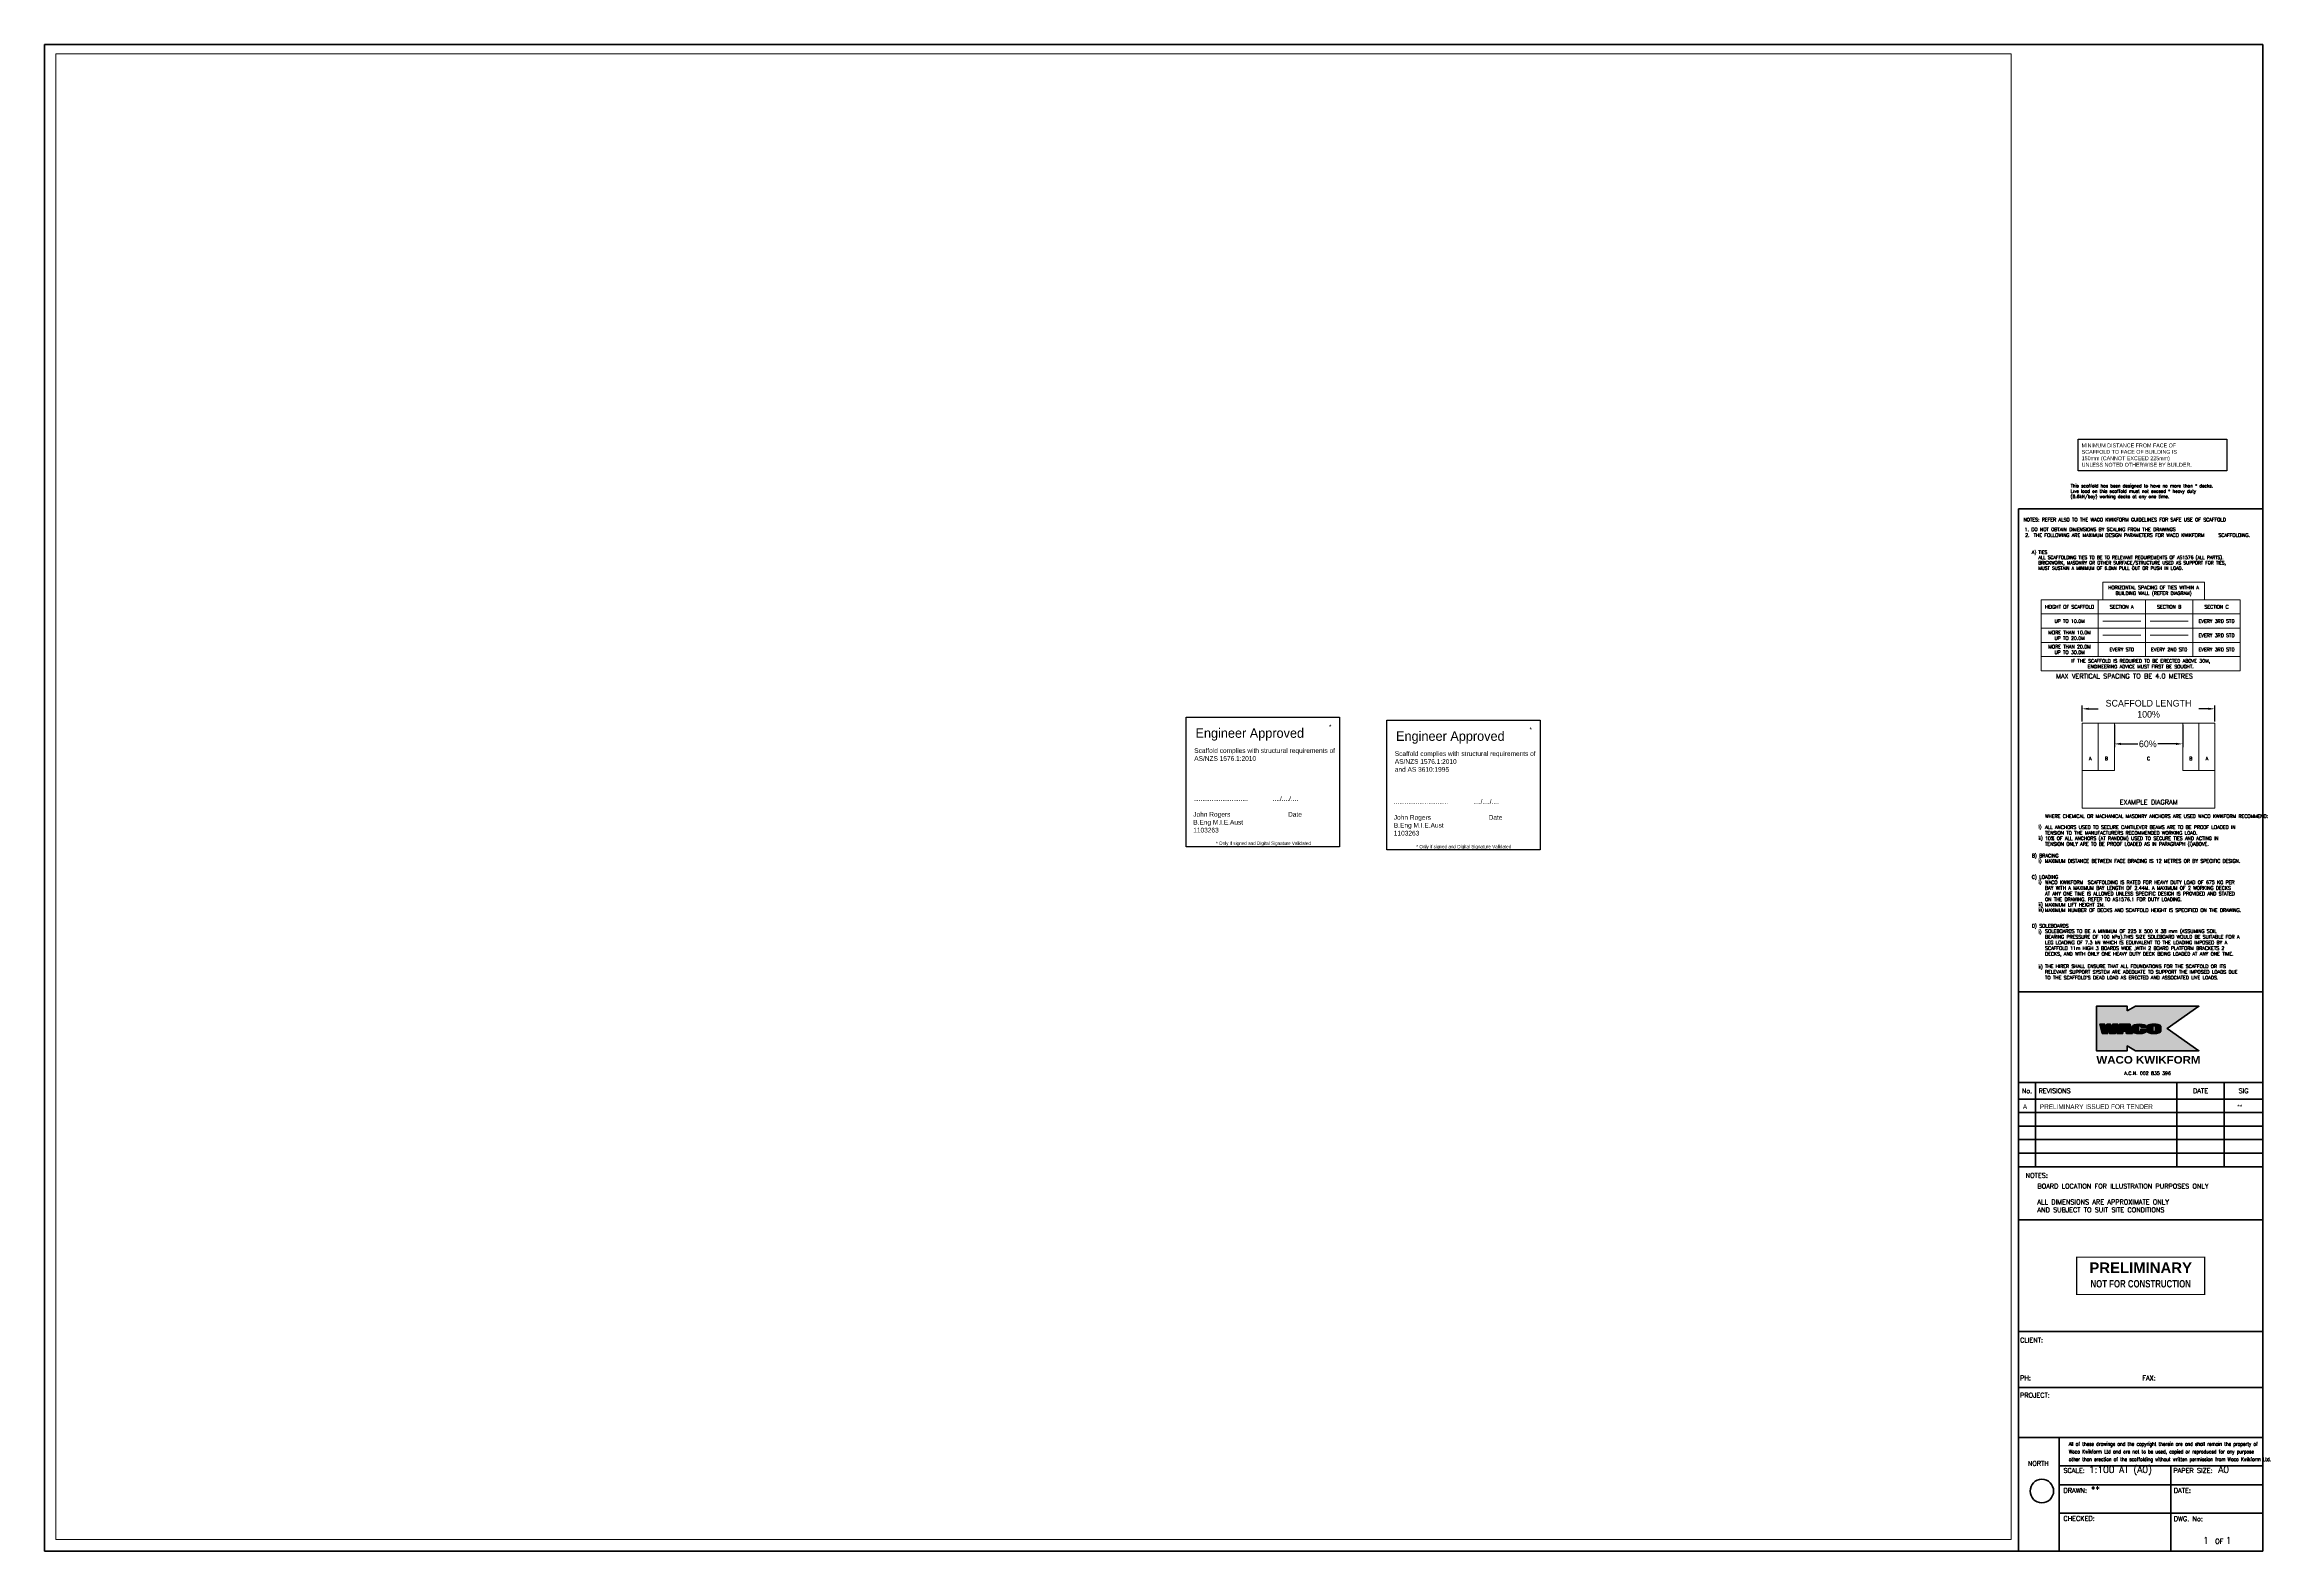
# Paper-space layout 'WACO Kwikform A0 Drawing Sheet' of a CAD drawing. Header units: millimetres. Extents: x 0 to 1172, y 0 to 795.
# The model-space entities are those that its viewports show. They can reach past a viewport. Long polylines and large blocks are cut down to what shows.
import ezdxf
from ezdxf.enums import TextEntityAlignment as Align

# ---------------------------------------------------------------- set-up
doc = ezdxf.new("R2010")
doc.units = ezdxf.units.MM
doc.header["$PDMODE"] = 34
doc.header["$PDSIZE"] = -10
doc.layers.get('0').update_dxf_attribs({"linetype": 'CONTINUOUS'})
doc.layers.get('Defpoints').update_dxf_attribs({"linetype": 'CONTINUOUS'})
for name, color, linetype in [('Notes', 3, 'CONTINUOUS'), ('PRELIMINARY', 7, 'CONTINUOUS'), ('RED', 8, 'CONTINUOUS')]:
    doc.layers.add(name, color=color, linetype=linetype)
for name, color, linetype, lineweight in [('Sheet 025', 7, 'CONTINUOUS', 25), ('Sheet 035', 5, 'CONTINUOUS', 35), ('Sheet_Layout', 180, 'CONTINUOUS', 70)]:
    doc.layers.add(name, color=color, linetype=linetype, lineweight=lineweight)
doc.layers.add('Viewport', color=7, linetype='CONTINUOUS', plot=False)
doc.styles.add('ARCH', font='archd.shx', dxfattribs={"height": 250})
doc.styles.add('ROMANS', font='romans')
doc.styles.add('STAMP', font='ARIALBD.TTF')
doc.styles.add('WACO', font='')
doc.styles.get('WACO').set_extended_font_data('Arial Black')
doc.dimstyles.new('ISO-35', dxfattribs={"dimscale": 0, "dimtxt": 3.5, "dimasz": 3.5, "dimexe": 1.75, "dimexo": 0.875, "dimgap": 0.875, "dimtad": 1, "dimdsep": 46, "dimtxsty": 'Standard', "dimcen": 3.5, "dimadec": 0, "dimazin": 0, "dimtfac": 1, "dimtmove": 2, "dimatfit": 3, "dimfxl": 1, "dimtolj": 1, "dimtzin": 0, "dimarcsym": 0})
pattern_1 = [(0, (0, 0), (0, 0.174625), [0.127, -0.047625]), (90, (0, 0), (-0.174625, 1.069234422681163e-17), [0.127, -0.047625])]

# ---------------------------------------------------------------- blocks, each defined once
blk = doc.blocks.new('PREL')
at = {"layer": 'RED', "const_width": 100}
blk.add_lwpolyline([(6000, 1750), (-6000, 1750), (-6000, -1750.000000000004), (6000, -1750)], close=True, dxfattribs=at)
at = {"layer": 'RED', "style": 'STAMP'}
blk.add_text('PRELIMINARY', height=1000, dxfattribs=at).set_placement((0, 750), align=Align.MIDDLE)
at = {"layer": 'RED', "style": 'STAMP', "width": 0.75}
blk.add_text('NOT FOR CONSTRUCTION', height=700, dxfattribs=at).set_placement((0, -750), align=Align.MIDDLE)
blk = doc.blocks.new('REVDES')
at = {"style": 'ARCH'}
for tag, p in [('01', (2.307452727952295, 1.872837048815029)), ('03', (87.68326290768528, 1.872837048815029)), ('04', (115.3727178601732, 1.872837048815029))]:
    blk.add_attdef(tag, p, '', height=2.5, dxfattribs=at)
at = {"style": 'ARCH', "width": 0.85}
blk.add_attdef('02', (11.24883436304526, 1.872837048815029), '', height=2.5, dxfattribs=at)
blk = doc.blocks.new('*D31')
at = {"layer": 'Defpoints', "color": 0}
for p in [(1074.685228284129, 436.9770134905011), (1144.685228284129, 444.4749631015466), (1144.685228284129, 436.9770134905011)]:
    blk.add_point(p, dxfattribs=at)
at = {"layer": 'Sheet_Layout', "color": 0, "lineweight": -2}
for p, q in [((1074.685228284129, 437.8520134905011), (1074.685228284129, 446.2249631015466)), ((1144.685228284129, 437.8520134905011), (1144.685228284129, 446.2249631015466)), ((1078.185228284129, 444.4749631015466), (1083.143561617462, 444.4749631015466)), ((1141.185228284129, 444.4749631015466), (1136.226894950795, 444.4749631015466))]:
    blk.add_line(p, q, dxfattribs=at)
at = {"layer": 'Sheet_Layout', "color": 0}
for points in [[(1078.185228284129, 445.0582964348799), (1078.185228284129, 443.8916297682132), (1074.685228284129, 444.4749631015466)], [(1141.185228284129, 445.0582964348799), (1141.185228284129, 443.8916297682132), (1144.685228284129, 444.4749631015466)]]:
    blk.add_solid(points, dxfattribs=at)
at = {"layer": 'Sheet_Layout', "color": 0, "lineweight": 5, "insert": (1109.685228284129, 444.4749631015466), "char_height": 3.5, "attachment_point": 5}
blk.add_mtext('\\A1;SCAFFOLD LENGTH\\P100%', dxfattribs=at)
blk = doc.blocks.new('*D32')
at = {"layer": 'Defpoints', "color": 0}
for p in [(1091.685228284129, 436.9770134905011), (1127.685228284129, 436.9770134905011), (1127.685228284129, 425.9611625901071)]:
    blk.add_point(p, dxfattribs=at)
at = {"layer": 'Sheet_Layout', "color": 0, "lineweight": -2}
for p, q in [((1091.685228284129, 436.1020134905011), (1091.685228284129, 424.2111625901071)), ((1127.685228284129, 436.1020134905011), (1127.685228284129, 424.2111625901071)), ((1095.185228284129, 425.9611625901071), (1104.048374619526, 425.9611625901071)), ((1124.185228284129, 425.9611625901071), (1114.548374619526, 425.9611625901071))]:
    blk.add_line(p, q, dxfattribs=at)
at = {"layer": 'Sheet_Layout', "color": 0}
for points in [[(1095.185228284129, 426.5444959234404), (1095.185228284129, 425.3778292567738), (1091.685228284129, 425.9611625901071)], [(1124.185228284129, 426.5444959234404), (1124.185228284129, 425.3778292567738), (1127.685228284129, 425.9611625901071)]]:
    blk.add_solid(points, dxfattribs=at)
at = {"layer": 'Sheet_Layout', "color": 0, "lineweight": 5, "insert": (1109.298374619526, 425.9611625901071), "char_height": 3.5, "attachment_point": 5}
blk.add_mtext('\\A1;60%', dxfattribs=at)
blk = doc.blocks.new('REVISED TITLE')
at = {"layer": 'Sheet 025', "style": 'ROMANS'}
for s, p in [('CLIENT:', (-128.0498279852463, 110.1534623551543)), ('PH:', (-128.0498279852463, 90.15346235515432)), ('PROJECT:', (-128.0498279852463, 81.06238052590771)), ('FAX:', (-63.59748607163732, 90.15346235515432)), ('SCALE:', (-105.1948064830939, 41.33143520308323)), ('PAPER SIZE:', (-47.19480648309394, 41.33143520308323)), ('DRAWN:', (-105.1948064830939, 30.85301372103123)), ('DATE:', (-46.99157308244315, 30.85301372103123)), ('CHECKED:', (-105.1948064830939, 16.0386946920101)), ('DWG. No:', (-46.99157308244315, 15.85803246637835)), ('OF', (-25.1807061546387, 3.979074525860824))]:
    blk.add_text(s, height=2.5, dxfattribs=at).set_placement(p)
at = {"layer": 'Sheet 035', "style": 'ROMANS'}
for tag, p in [('CLIENT_CONTACT', (-110.6119119359905, 110.1534623551542)), ('COMPANY', (-110.6119119359905, 105.1534623551542)), ('ADDRESS_STREET', (-110.6119119359905, 100.1534623551542)), ('CITY', (-110.6119119359905, 95.15346235515423)), ('PHONE_NO.', (-110.6119119359905, 90.15346235515423)), ('PROJECT_TITLE:', (-110.6119119359905, 81.06238052590763)), ('FAX_NO.', (-46.1595700223815, 90.15346235515423)), ('PROJECT_DESCRIPTION', (-110.6119119359905, 76.06238052590763)), ('PROJECT_DESCRIPTION_2', (-110.6119119359905, 71.06238052590763)), ('PROJECT_DESCRIPTION_3', (-110.6119119359905, 66.06238052590763)), ('PROJECT_DESCRIPTION_4', (-110.6119119359905, 61.06238052590763)), ('SCALE', (-91.75689043383812, 41.33143520308315)), ('PAPER_SIZE', (-23.55522091750794, 41.33143520308315)), ('DRAFTSMAN', (-90.75689043383812, 30.85301372103115)), ('DATE', (-35.55365703318733, 30.85301372103115)), ('DWG_NO', (-46.15254205980159, 9.927966762711634))]:
    blk.add_attdef(tag, p, '', height=3.5, dxfattribs=at)
for tag, p in [('PAGE_NO.', (-30.05301076199925, 3.979074525860824)), ('OF_PAGES.', (-18.05301076199925, 3.979074525860824))]:
    blk.add_attdef(tag, text='', height=3.5, dxfattribs=at).set_placement(p, align=Align.CENTER)
blk = doc.blocks.new('WACO LOGO')
h = blk.add_hatch()
h.set_pattern_fill('ANGLE', color=140, scale=0.025, style=0)
h.set_pattern_definition(pattern_1)
h.paths.add_polyline_path([(493.6865790439111, 275.2650843444418), (494.2658797477366, 273.1031046849039), (497.0865245158074, 273.1031046849039), (498.4157824539661, 278.063962846476), (495.8186887724028, 278.063962846476), (495.2317538307079, 275.8734918233334), (494.6448188890133, 278.0639628464759), (492.7283391988088, 278.0639628464759), (492.1414042571141, 275.8734918233333), (491.554469315419, 278.0639628464759), (488.957375633856, 278.063962846476), (490.2866335720145, 273.1031046849039), (493.1072783400855, 273.1031046849039)])
h = blk.add_hatch()
h.set_pattern_fill('ANGLE', color=140, scale=0.025, style=0)
h.set_pattern_definition(pattern_1)
h.paths.add_polyline_path([(504.9649994299411, 278.063962846476), (499.3191983582365, 278.0639628464759), (497.9899404200778, 273.1031046849039), (501.0104786520712, 273.1031046849039), (501.332816473558, 274.3060858118931), (502.7867823868128, 274.3060858118931), (503.1091202082998, 273.1031046849039), (506.2942573680999, 273.1031046849039)])
h.paths.add_polyline_path([(502.142098894089, 276.7120773615401), (502.6042909886477, 274.9871529817897), (501.67990679953, 274.9871529817896)], flags=16)
h = blk.add_hatch()
h.set_pattern_fill('ANGLE', color=140, scale=0.025, style=0)
h.set_pattern_definition(pattern_1)
edge = h.paths.add_edge_path()
edge.add_ellipse((509.9696194084258, 276.8441062814665), major_axis=(-0.6583978019034475, 0), ratio=0.455651581965631, start_angle=180, end_angle=360, ccw=False)
edge.add_line((510.6280172103292, 276.8441062814661), (510.6280172103295, 276.4243361591614))
edge.add_line((510.6280172103295, 276.4243361591614), (513.4879303756703, 276.4243361591614))
edge.add_line((513.4879303756703, 276.4243361591614), (513.4879303756703, 276.9639628464759))
edge.add_ellipse((509.8772633327417, 276.963962846476), major_axis=(-3.610667042928525, 0), ratio=0.3046528486071202, start_angle=180, end_angle=360)
edge.add_line((506.2665962898132, 276.9639628464759), (506.2665962898134, 274.203104684903))
edge.add_ellipse((509.8772633327417, 274.2031046849039), major_axis=(-3.610667042928525, 0), ratio=0.3046528486071202, start_angle=0, end_angle=180)
edge.add_line((513.4879303756703, 274.2031046849042), (513.4879303756701, 275.4989191762972))
edge.add_line((513.4879303756701, 275.4989191762972), (510.6280172103296, 275.4989191762972))
edge.add_line((510.6280172103296, 275.4989191762972), (510.6280172103293, 274.4432469611477))
edge.add_ellipse((509.9696194084258, 274.4827713252667), major_axis=(-0.6583978019034475, 0), ratio=0.455651581965631, start_angle=0, end_angle=180, ccw=False)
edge.add_line((509.3112216065223, 274.4827713252665), (509.3112216065224, 276.8836306455854))
h = blk.add_hatch()
h.set_pattern_fill('ANGLE', color=140, scale=0.025, style=0)
h.set_pattern_definition(pattern_1)
edge = h.paths.add_edge_path()
edge.add_ellipse((517.5612923849794, 276.963962846476), major_axis=(-3.610667042928525, 0), ratio=0.3046528486071202, start_angle=180, end_angle=360)
edge.add_line((513.9506253420509, 276.9639628464758), (513.9506253420512, 274.2031046849027))
edge.add_ellipse((517.5612923849794, 274.2031046849039), major_axis=(-3.610667042928525, 0), ratio=0.3046528486071202, start_angle=0, end_angle=180)
edge.add_line((521.1719594279082, 274.2031046849049), (521.1719594279083, 276.9639628464747))
edge = h.paths.add_edge_path(flags=16)
edge.add_ellipse((517.6536484606638, 276.8441062814665), major_axis=(-0.6583978019034475, 0), ratio=0.455651581965631, start_angle=180, end_angle=360, ccw=False)
edge.add_line((518.3120462625673, 276.8441062814667), (518.312046262567, 274.4432469611473))
edge.add_ellipse((517.6536484606638, 274.4827713252667), major_axis=(-0.6583978019034475, 0), ratio=0.455651581965631, start_angle=0, end_angle=180, ccw=False)
edge.add_line((516.9952506587601, 274.4827713252678), (516.9952506587601, 276.8836306455852))
at = {"layer": 'Sheet_Layout'}
h = blk.add_hatch(color=51, dxfattribs=at)
h.paths.add_polyline_path([(501.67990679953, 274.9871529817896), (502.6042909886478, 274.9871529817897), (502.142098894089, 276.7120773615399)], flags=0)
h.paths.add_polyline_path([(506.2942573680998, 273.1031046849039), (504.9649994299411, 278.063962846476), (499.3191983582365, 278.0639628464759), (497.9899404200778, 273.1031046849039), (501.0104786520712, 273.1031046849039), (501.3328164735581, 274.3060858118931), (502.7867823868128, 274.3060858118931), (503.1091202082998, 273.1031046849039)], flags=16)
h.paths.add_polyline_path([(490.2866335720146, 273.1031046849039), (488.9573756338559, 278.063962846476), (491.5544693154191, 278.0639628464759), (492.1414042571141, 275.8734918233334), (492.728339198809, 278.063962846476), (494.6448188890131, 278.0639628464759), (495.2317538307079, 275.8734918233334), (495.8186887724028, 278.0639628464759), (498.4157824539661, 278.063962846476), (497.0865245158075, 273.1031046849039), (494.2658797477366, 273.1031046849039), (493.686579043911, 275.2650843444418), (493.1072783400855, 273.1031046849039)], flags=16)
h.paths.add_polyline_path([(503.4423537131524, 285.0615872322845), (503.4423537131527, 287.5615872322844), (487.1923537131524, 287.5615872322844), (487.1923537131527, 264.0615872322844), (503.4423537131527, 264.0615872322844), (503.4423537131524, 266.5615872322845), (507.7724807320747, 264.0615872322844), (541.2724807320747, 264.0615872322844), (524.4917416528549, 275.8115872322845), (541.2724807320747, 287.5615872322844), (507.7724807320747, 287.5615872322844)])
edge = h.paths.add_edge_path(flags=16)
edge.add_line((510.6280172103293, 274.4827713252667), (510.6280172103295, 275.4989191762972))
edge.add_line((510.6280172103295, 275.4989191762972), (513.4879303756702, 275.4989191762972))
edge.add_line((513.4879303756702, 275.4989191762972), (513.4879303756702, 274.2031046849039))
edge.add_ellipse((509.8772633327417, 274.2031046849039), major_axis=(-3.610667042928525, 0), ratio=0.3046528486071202, start_angle=0, end_angle=180, ccw=False)
edge.add_line((506.2665962898134, 274.2031046849039), (506.2665962898132, 276.963962846476))
edge.add_ellipse((509.8772633327417, 276.963962846476), major_axis=(-3.610667042928525, 0), ratio=0.3046528486071202, start_angle=180, end_angle=360, ccw=False)
edge.add_line((513.4879303756702, 276.963962846476), (513.4879303756702, 276.4243361591614))
edge.add_line((513.4879303756702, 276.4243361591614), (510.6280172103293, 276.4243361591614))
edge.add_line((510.6280172103295, 276.4243361591614), (510.6280172103293, 276.8441062814665))
edge.add_ellipse((509.9696194084258, 276.8441062814665), major_axis=(-0.6583978019034475, 0), ratio=0.455651581965631, start_angle=180, end_angle=360)
edge.add_line((509.3112216065224, 276.8441062814665), (509.3112216065224, 274.4827713252667))
edge.add_ellipse((509.9696194084258, 274.4827713252667), major_axis=(-0.6583978019034475, 0), ratio=0.455651581965631, start_angle=0, end_angle=180)
edge = h.paths.add_edge_path(flags=16)
edge.add_ellipse((517.5612923849794, 274.2031046849039), major_axis=(-3.610667042928525, 0), ratio=0.3046528486071202, start_angle=0, end_angle=180, ccw=False)
edge.add_line((513.9506253420511, 274.2031046849039), (513.9506253420509, 276.963962846476))
edge.add_ellipse((517.5612923849794, 276.963962846476), major_axis=(-3.610667042928525, 0), ratio=0.3046528486071202, start_angle=180, end_angle=360, ccw=False)
edge.add_line((521.1719594279082, 276.963962846476), (521.1719594279082, 274.2031046849039))
edge = h.paths.add_edge_path(flags=0)
edge.add_line((516.9952506587601, 276.8441062814665), (516.9952506587601, 274.4827713252667))
edge.add_ellipse((517.6536484606638, 274.4827713252667), major_axis=(-0.6583978019034475, 0), ratio=0.455651581965631, start_angle=0, end_angle=180)
edge.add_line((518.312046262567, 274.4827713252667), (518.3120462625673, 276.8441062814665))
edge.add_ellipse((517.6536484606638, 276.8441062814665), major_axis=(-0.6583978019034475, 0), ratio=0.455651581965631, start_angle=180, end_angle=360)
for p, q in [((506.2665962898132, 276.963962846476), (506.2665962898134, 274.2031046849039)), ((509.3112216065224, 276.8441062814665), (509.3112216065224, 274.4827713252667)), ((510.6280172103293, 276.8441062814665), (510.6280172103295, 276.4243361591614)), ((510.6280172103293, 276.4243361591614), (513.4879303756702, 276.4243361591614)), ((513.4879303756702, 276.4243361591614), (513.4879303756702, 276.963962846476)), ((513.9506253420509, 276.963962846476), (513.9506253420511, 274.2031046849039)), ((516.9952506587601, 276.8441062814665), (516.9952506587601, 274.4827713252667)), ((518.3120462625673, 276.8441062814665), (518.312046262567, 274.4827713252667)), ((521.1719594279082, 274.2031046849039), (521.1719594279082, 276.963962846476))]:
    blk.add_line(p, q, dxfattribs=at)
at = {"layer": 'Sheet_Layout', "color": 7}
blk.add_lwpolyline([(503.4423537131524, 285.0615872322845), (503.4423537131527, 287.5615872322844), (487.1923537131524, 287.5615872322844), (487.1923537131527, 264.0615872322844), (503.4423537131527, 264.0615872322844), (503.4423537131524, 266.5615872322845), (507.7724807320747, 264.0615872322844), (541.2724807320747, 264.0615872322844), (524.4917416528549, 275.8115872322845), (541.2724807320747, 287.5615872322844), (507.7724807320747, 287.5615872322844)], close=True, dxfattribs=at)
at = {"layer": 'Sheet_Layout'}
for points in [[(490.2866335720146, 273.1031046849039), (488.9573756338559, 278.063962846476), (491.5544693154191, 278.0639628464759), (492.1414042571141, 275.8734918233334), (492.728339198809, 278.063962846476), (494.6448188890131, 278.0639628464759), (495.2317538307079, 275.8734918233334), (495.8186887724028, 278.0639628464759), (498.4157824539661, 278.063962846476), (497.0865245158075, 273.1031046849039), (494.2658797477366, 273.1031046849039), (493.686579043911, 275.2650843444418), (493.1072783400855, 273.1031046849039), (490.2866335720146, 273.1031046849039)], [(506.2942573680998, 273.1031046849039), (504.9649994299411, 278.063962846476), (499.3191983582365, 278.0639628464759), (497.9899404200778, 273.1031046849039), (501.0104786520712, 273.1031046849039), (501.3328164735581, 274.3060858118931), (502.7867823868128, 274.3060858118931), (503.1091202082998, 273.1031046849039)], [(501.67990679953, 274.9871529817896), (502.6042909886478, 274.9871529817897), (502.142098894089, 276.7120773615399)]]:
    blk.add_lwpolyline(points, close=True, dxfattribs=at)
blk.add_lwpolyline([(510.6280172103293, 274.4827713252667), (510.6280172103295, 275.4989191762972), (513.4879303756702, 275.4989191762972), (513.4879303756702, 274.2031046849039)], dxfattribs=at)
for centre, major_axis, ratio in [((509.8772633327417, 276.963962846476), (-3.610667042928525, 0), 0.3046528486071202), ((509.9696194084258, 276.8441062814665), (-0.6583978019034475, 0), 0.455651581965631), ((517.5612923849794, 276.963962846476), (-3.610667042928525, 0), 0.3046528486071202), ((517.6536484606638, 276.8441062814665), (-0.6583978019034475, 0), 0.455651581965631)]:
    blk.add_ellipse(centre, major_axis=major_axis, ratio=ratio, start_param=3.141592653589793, end_param=6.283185307179586, dxfattribs=at)
at = {"layer": 'Sheet_Layout', "extrusion": (0, 0, -1)}
for centre, major_axis, ratio in [((509.8772633327417, 274.2031046849039), (-3.610667042928525, 0), 0.3046528486071202), ((509.9696194084258, 274.4827713252667), (-0.6583978019034475, 0), 0.455651581965631), ((517.5612923849794, 274.2031046849039), (-3.610667042928525, 0), 0.3046528486071202), ((517.6536484606638, 274.4827713252667), (-0.6583978019034475, 0), 0.455651581965631)]:
    blk.add_ellipse(centre, major_axis=major_axis, ratio=ratio, start_param=3.141592653589793, end_param=6.283185307179586, dxfattribs=at)
blk = doc.blocks.new('Engineer Approval - Scaffold')
blk.add_lwpolyline([(-2.182787284255028e-11, 6842.853736065559), (8089.659743094468, 6842.853736065559), (8089.659743094475, 0), (0, 0)], close=True)
at = {"attachment_point": 1, "style": 'ARCH'}
for s, insert, char_height, width in [('\\pi146.48;Engineer Approved', (344.8504250710903, 6253.870491393258), 500, 7197.722915744147), ('*', (7523.250527363889, 6469.023908752757), 250, 414.8542652044853), ('Scaffold complies with structural requirements of AS/NZS 1576.1:2010', (425.3530482673741, 5205.554596167522), 250, 8006.145777652186), ('..............................^I^I  ..../..../....^J\\PJohn Rogers^I^I^I^IDate\\PB.Eng M.I.E.Aust^J1103263', (373.3689085331935, 2674.933644435281), 250, 7965.203498457762), ('\\pi2765.9;* Only if signed and Digital Signature Validated', (-1194.969459992524, 280.9486220232502), 175, 9215.919875776548)]:
    blk.add_mtext(s, dxfattribs=dict(at, insert=insert, char_height=char_height, width=width))
at = {"color": 253, "style": 'ARCH', "flags": 2}
for tag, p in [('SIGN_OFF', (323.9979832100216, 2515.728237245301)), ('DATE_TIME', (323.9979832100216, 2962.199388613481))]:
    blk.add_attdef(tag, p, '', height=250, dxfattribs=at)
blk = doc.blocks.new('Engineer Approval - Formwork')
blk.add_lwpolyline([(-2.182787284255028e-11, 6842.853736065559), (8089.659743094468, 6842.853736065559), (8089.659743094475, 0), (0, 0)], close=True)
at = {"attachment_point": 1, "style": 'ARCH'}
for s, insert, char_height, width in [('\\pi146.48;Engineer Approved', (344.8504250710903, 6253.870491393258), 500, 7197.722915744147), ('*', (7523.250527363889, 6469.023908752757), 250, 414.8542652044853), ('Scaffold complies with structural requirements of AS/NZS 1576.1:2010\\Pand AS 3610:1995', (425.3530482673741, 5205.554596167522), 250, 8006.145777652186), ('..............................^I^I  ..../..../....^J\\PJohn Rogers^I^I^I^IDate\\PB.Eng M.I.E.Aust^J1103263', (373.3689085331935, 2674.933644435281), 250, 7965.203498457762), ('\\pi2765.9;* Only if signed and Digital Signature Validated', (-1207.458057356958, 258.8459905842901), 175, 9215.919875776548)]:
    blk.add_mtext(s, dxfattribs=dict(at, insert=insert, char_height=char_height, width=width))
at = {"color": 253, "style": 'ARCH', "flags": 2}
for tag, p in [('SIGN_OFF', (387.8201222259049, 2477.459287546604)), ('DATE_TIME', (387.8201222259049, 2885.661482431453))]:
    blk.add_attdef(tag, p, '', height=250, dxfattribs=at)

msp = doc.modelspace()

# ---------------------------------------------------------------- block references
for name, p in [('Engineer Approval - Scaffold', (10133.51689835428, -2798.265843386951)), ('Engineer Approval - Formwork', (20712.1725401793, -2958.452636497124))]:
    msp.add_blockref(name, p)

psp = doc.layouts.new('WACO Kwikform A0 Drawing Sheet')

# ---------------------------------------------------------------- linework, layer by layer
at = {"layer": 'Notes'}
psp.add_lwpolyline([(1072.613403009375, 586.824315264752), (1150.934193321894, 586.824315264752), (1150.934193321894, 569.9876146893077), (1072.613403009375, 569.9876146893077)], close=True, dxfattribs=at)
at = {"layer": 'Sheet_Layout', "color": 7}
for p, q in [((0, 0), (0, 795)), ((0, 795), (1170, 795)), ((1170, 795), (1170, 0)), ((1041.079620871217, 550), (1041.079620871217, 5.684341886080801e-14)), ((1041.079620871217, 550), (1170, 550)), ((1041.079620871217, 295.1425813898655), (1170, 295.1425813898654)), ((1041.079620871217, 247.2414737929456), (1170, 247.2414737929456)), ((1050.129914646384, 202.8619788490269), (1050.129914646384, 247.2414737929457)), ((1124.636162784775, 202.8619788490269), (1124.636162784775, 247.2414737929456)), ((1149.636162784775, 202.8619788490269), (1149.636162784775, 247.2414737929456)), ((1041.079620871217, 238.5619788490267), (1170, 238.5619788490267)), ((1041.079620871217, 231.4219788490273), (1170, 231.4219788490273)), ((1041.079620871217, 224.2819788490261), (1170, 224.2819788490261)), ((1041.079620871217, 217.1419788490267), (1170, 217.1419788490267)), ((1041.079620871217, 210.0019788490272), (1170, 210.0019788490272)), ((1041.079620871217, 202.861978849026), (1170, 202.861978849026)), ((1041.079620871217, 174.8115643743182), (1170, 174.8115643743182)), ((1041.095316172782, 115.8652673783279), (1170, 115.8652673783279)), ((1041.095316172782, 86.34730939840316), (1170, 86.34730939840316)), ((1041.079620871217, 60), (1170, 60)), ((1062.536638194244, -0.1795449936275872), (1062.536638194244, 59.82045500637241)), ((1062.536638194244, 45), (1170, 45)), ((1121.5, 0), (1121.5, 45)), ((1062.536638194244, 35), (1170, 35)), ((1062.536638194244, 20), (1170, 20)), ((1170, 0), (0, 0))]:
    psp.add_line(p, q, dxfattribs=at)
at = {"layer": 'Sheet_Layout', "color": 7, "lineweight": 5}
for p, q in [((1085.532520871276, 511.2995748365905), (1139.188931717249, 511.2995748365905)), ((1085.532520871276, 511.2995748365905), (1085.532520871276, 502.0021834914737)), ((1139.188931717249, 511.2995748365905), (1139.188931717249, 502.0021834914737)), ((1053.039810435608, 502.0021834914737), (1158.039810435608, 502.0021834914737)), ((1053.039810435608, 502.0021834914737), (1053.039810435608, 464.5021834914738)), ((1053.039810435608, 494.5021834914737), (1158.039810435608, 494.5021834914737)), ((1083.039810435608, 502.0021834914737), (1083.039810435608, 472.0021834914738)), ((1108.039810435608, 502.0021834914737), (1108.039810435608, 472.0021834914738)), ((1133.039810435608, 502.0021834914737), (1133.039810435609, 472.0021834914738)), ((1158.039810435608, 502.0021834914737), (1158.039810435608, 464.5021834914738)), ((1053.039810435608, 487.0021834914737), (1158.039810435608, 487.0021834914737)), ((1085.539810435608, 490.7521834914737), (1105.539810435608, 490.7521834914737)), ((1085.539810435608, 483.2521834914737), (1105.539810435608, 483.2521834914737)), ((1110.539810435608, 490.7521834914737), (1130.539810435608, 490.7521834914737)), ((1110.539810435608, 483.2521834914737), (1130.539810435608, 483.2521834914737)), ((1053.039810435608, 479.5021834914737), (1158.039810435608, 479.5021834914737)), ((1053.039810435608, 472.0021834914737), (1158.039810435608, 472.0021834914737)), ((1053.039810435608, 464.5021834914737), (1158.039810435608, 464.5021834914737)), ((1074.685228284129, 436.9770134905011), (1144.685228284129, 436.9770134905011)), ((1074.685228284129, 436.9770134905011), (1074.685228284129, 391.9770134905011)), ((1083.185228284129, 411.9770134905011), (1083.185228284129, 436.9770134905011)), ((1091.685228284129, 411.9770134905011), (1091.685228284129, 436.9770134905011)), ((1127.685228284129, 411.9770134905011), (1127.685228284129, 436.9770134905011)), ((1136.185228284129, 411.9770134905011), (1136.185228284129, 436.9770134905011)), ((1144.685228284129, 436.9770134905011), (1144.685228284128, 391.9770134905011)), ((1074.685228284129, 411.9770134905011), (1091.685228284129, 411.9770134905011)), ((1127.685228284129, 411.9770134905011), (1144.685228284129, 411.9770134905011)), ((1074.685228284129, 391.9770134905011), (1144.685228284129, 391.9770134905011))]:
    psp.add_line(p, q, dxfattribs=at)
at = {"layer": 'Sheet_Layout', "color": 2}
psp.add_lwpolyline([(1098.442353713152, 285.0615872322846), (1098.442353713153, 287.5615872322845), (1082.192353713152, 287.5615872322845), (1082.192353713153, 264.0615872322845), (1098.442353713153, 264.0615872322845), (1098.442353713152, 266.5615872322845), (1102.772480732075, 264.0615872322844), (1136.272480732075, 264.0615872322844), (1119.491741652855, 275.8115872322845), (1136.272480732075, 287.5615872322844), (1102.772480732075, 287.5615872322845)], close=True, dxfattribs=at)
at = {"layer": 'Sheet_Layout', "color": 7}
psp.add_circle((1053.411988612261, 31.74272802657993), 6.1875, dxfattribs=at)

# ---------------------------------------------------------------- block references
at = {"layer": 'PRELIMINARY', "xscale": 0.005625000000000002, "yscale": 0.005625000000000002, "zscale": 0.005625000000000002}
psp.add_blockref('PREL', (1105.539810435608, 145.338415876323), dxfattribs=at)
at = {"layer": 'Sheet_Layout', "color": 2}
psp.add_blockref('WACO LOGO', (595, 5.684341886080801e-14), dxfattribs=at)
at = {"layer": 'Sheet_Layout', "color": 7}
ref = psp.add_blockref('REVDES', (1041.079620871217, 231.4219788490255), dxfattribs=at)
ref.add_attrib('01', 'A', (1043.387073599169, 233.2948158978405), dxfattribs={"layer": '0', "lineweight": 5, "height": 2.5, "style": 'ARCH'})
ref.add_attrib('02', 'PRELIMINARY ISSUED FOR TENDER', (1052.328455234262, 233.2948158978405), dxfattribs={"layer": '0', "lineweight": 5, "height": 2.5, "style": 'ARCH', "width": 0.85})
ref.add_attrib('04', '**', (1156.45233873139, 233.2948158978405), dxfattribs={"layer": '0', "lineweight": 5, "height": 2.5, "style": 'ARCH'})
at = {"layer": 'Sheet_Layout', "lineweight": -2}
psp.add_blockref('REVISED TITLE', (1170, 0), dxfattribs=at).add_auto_attribs({'SCALE': '1:100 AT (A0)', 'PAPER_SIZE': 'A0', 'DRAFTSMAN': '**', 'PAGE_NO.': '1', 'OF_PAGES.': '1'})

# ---------------------------------------------------------------- texts
at = {"layer": 'Notes', "style": 'ARCH'}
for s, p in [('SCAFFOLD TO FACE OF BUILDING IS', (1074.428787774091, 579.0208698396257)), ('150mm (CANNOT EXCEED 225mm) ', (1074.428787774091, 575.6208698396256)), ('MINIMUM DISTANCE FROM FACE OF', (1074.428787774091, 582.4208698396257)), ('UNLESS NOTED OTHERWISE BY BUILDER.', (1074.428787774091, 572.2208698396256))]:
    psp.add_text(s, height=2.04, dxfattribs=at).set_placement(p)
at = {"layer": 'Notes', "color": 7, "lineweight": -3, "insert": (1068.593956565523, 563.0073509661677), "char_height": 1.69992837, "width": 95.7239, "attachment_point": 1, "style": 'ROMANS'}
psp.add_mtext('This scaffold has been designed to have no more than * decks.\\PLive load on this scaffold must not exceed * heavy duty \\P(6.6kN/bay) working decks at any one time.', dxfattribs=at)
at = {"layer": 'Sheet_Layout', "color": 7, "lineweight": 5, "style": 'ROMANS'}
for s, height, p in [('NOTES: REFER ALSO TO THE WACO KWIKFORM GUIDELINES FOR SAFE USE OF SCAFFOLD', 1.8, (1043.734937010737, 543.3508031795375)), ('1. DO NOT OBTAIN DIMENSIONS BY SCALING FROM THE DRAWINGS', 1.8, (1044.353405009101, 538.204242711216)), ('2.', 1.8, (1044.610547866244, 535.204242711216)), ('A) TIES', 1.72494, (1048.110547866244, 526.204242711216)), ('MAX VERTICAL SPACING TO BE 4.0 METRES', 2.5, (1060.884099633238, 460.4557781317414)), ('i)', 1.8, (1051.610547866244, 381.261704664916)), ('ii)', 1.8, (1051.610547866244, 375.3904910558659)), ('B) BRACING', 1.8, (1048.110547866244, 366.0756889232606)), ('i)', 1.8, (1051.610547866244, 363.4341604688224)), ('C) LOADING', 1.8, (1048.110547866244, 354.8272605053802)), ('i)', 1.8, (1051.610547866244, 352.185732050942)), ('ii)', 1.8, (1051.610547866244, 340.3416435363091)), ('D) SOLEBOARDS', 1.8, (1048.110547866244, 329.0602906821014)), ('iii)', 1.8, (1051.610547866244, 337.5820499344437)), ('i)', 1.8, (1051.610547866244, 325.9751734062302)), ('ii)', 1.8, (1051.610547866244, 307.4559552837944)), ('NOTES:', 2.5, (1044.885099178834, 197.0478516079959))]:
    psp.add_text(s, height=height, dxfattribs=at).set_placement(p)
for s, height, p in [('A', 1.8, (1078.935228284129, 418.2270134905011)), ('B', 1.8, (1087.435228284129, 418.2270134905011)), ('C', 1.8, (1109.685228284129, 418.2270134905011)), ('B', 1.8, (1131.935228284129, 418.2270134905011)), ('A', 1.8, (1140.435228284129, 418.2270134905011)), ('No.', 2.5, (1045.6047677588, 242.9017263209861)), ('DATE', 2.5, (1137.136162784775, 242.9017263209861)), ('SIG', 2.5, (1159.818081392388, 242.9017263209861))]:
    psp.add_text(s, height=height, dxfattribs=at).set_placement(p, align=Align.MIDDLE_CENTER)
for s, height, p in [('EXAMPLE DIAGRAM', 2.5, (1109.685228284129, 393.9770134905011)), ('A.C.N. 002 835 396', 1.8, (1109.180589335536, 251.2838315580222))]:
    psp.add_text(s, height=height, dxfattribs=at).set_placement(p, align=Align.CENTER)
at = {"layer": 'Sheet_Layout', "color": 7, "lineweight": 5, "style": 'WACO', "width": 0.9823557983655561}
psp.add_text('WACO KWIKFORM', height=4, dxfattribs=at).set_placement((1082.188582797778, 257.2664311408451), (1137.077210461979, 257.2664311408451), align=Align.FIT)
at = {"layer": 'Sheet_Layout', "color": 7, "lineweight": 5, "style": 'ROMANS'}
psp.add_text('REVISIONS', height=2.5, dxfattribs=at).set_placement((1051.692494431024, 242.9017263209861), align=Align.MIDDLE_LEFT)
at = {"layer": 'Sheet_Layout', "lineweight": 5, "style": 'ROMANS'}
psp.add_text('NORTH', height=2.5, dxfattribs=at).set_placement((1046.040915103903, 45.07132366653764))
at = {"layer": 'Sheet_Layout', "color": 7, "lineweight": 5, "style": 'ROMANS', "width": 0.7}
for s, p in [('All of these drawings and the copyright therein are and shall remain the property of ', (1067.637051874204, 55.61484837148606)), ('Waco Kwikform Ltd and are not to be used, copied or reproduced for any purpose ', (1067.637051874204, 51.5672293238668)), ('other than erection of the scaffolding without written permission from Waco Kwikform Ltd.', (1067.637051874204, 47.51961027624753))]:
    psp.add_text(s, height=2, dxfattribs=at).set_placement(p)
at = {"layer": 'Sheet_Layout', "color": 7, "lineweight": 5, "style": 'ROMANS'}
for s, insert, char_height, width, attachment_point in [('THE FOLLOWING ARE MAXIMUM DESIGN PARAMETERS FOR WACO KWIKFORM      SCAFFOLDING.', (1049.110547866244, 537.004242711216), 1.8, 117.3894521337556, 1), ('ALL SCAFFOLDING TIES TO BE TO RELEVANT REQUIREMENTS OF AS1576 (ALL PARTS). BRICKWORK, MASONRY OR OTHER SURFACE/STRUCTURE USED AS SUPPORT FOR TIES, MUST SUSTAIN A MINIMUM OF 6.0kN PULL OUT OR PUSH IN LOAD.', (1051.610547866244, 525.204242711216), 1.69992837, 114.8895, 1), ('HORIZONTAL SPACING OF TIES WITHIN A BUILDING WALL (REFER DIAGRAM)', (1112.360726294262, 506.6508791640321), 1.8, 52.43031643371046, 5), ('HEIGHT OF SCAFFOLD', (1068.039810435608, 498.2521834914737), 1.8, 28, 5), ('SECTION A', (1095.539810435608, 498.2521834914737), 1.8, 20, 5), ('SECTION B', (1120.539810435608, 498.2521834914737), 1.8, 20, 5), ('SECTION C', (1145.539810435608, 498.2521834914737), 1.8, 20, 5), ('MORE THAN 10.0M UP TO 20.0M', (1068.039810435608, 483.2521834914737), 1.8, 28, 5), ('UP TO 10.0M', (1068.039810435608, 490.7521834914737), 1.8, 28, 5), ('EVERY 3RD STD', (1145.539810435608, 490.7521834914737), 1.8, 20, 5), ('EVERY 3RD STD', (1145.539810435608, 483.2521834914737), 1.8, 20, 5), ('MORE THAN 20.0M UP TO 30.0M', (1068.039810435608, 475.7521834914737), 1.8, 28, 5), ('IF THE SCAFFOLD IS REQUIRED TO BE ERECTED ABOVE 30M, ENGINEERING ADVICE MUST FIRST BE SOUGHT.', (1105.539810435608, 468.2521834914737), 1.8, 92.1925, 5), ('EVERY STD', (1095.539810435608, 475.7521834914737), 1.8, 20, 5), ('EVERY 2ND STD', (1120.539810435608, 475.7521834914737), 1.8, 20, 5), ('EVERY 3RD STD', (1145.539810435608, 475.7521834914737), 1.8, 20, 5), ('WHERE CHEMICAL OR MACHANICAL MASONRY ANCHORS ARE USED WACO KWIKFORM RECOMMEND:', (1055.110547866244, 388.7158336813528), 1.8, 111.3895, 1), ('ALL ANCHORS USED TO SECURE CANTILEVER BEAMS ARE TO BE PROOF LOADED IN TENSION TO THE MANUFACTURERS RECOMMENDED WORKING LOAD.', (1055.110547866244, 382.9032331193542), 1.8, 111.3895, 1), ('10% OF ALL ANCHORS (AT RANDOM) USED TO SECURE TIES AND ACTING IN    TENSION ONLY ARE TO BE PROOF LOADED AS IN PARAGRAPH (i)ABOVE.', (1055.110547866244, 377.0420464873114), 1.8, 111.3895, 1), ('MAXIMUM DISTANCE BETWEEN FACE BRACING IS 12 METRES OR BY SPECIFIC DESIGN.', (1055.110547866244, 365.0756889232606), 1.8, 111.3895, 1), ('WACO KWIKFORM  SCAFFOLDING IS RATED FOR HEAVY DUTY LOAD OF 675 KG PER BAY WITH A MAXIMUM BAY LENGTH OF 2.44M. A MAXIMUM OF 2 WORKING DECKS  AT ANY ONE TIME IS ALLOWED UNLESS SPECIFIC DESIGN IS PROVIDED AND STATED ON THE DRAWING. REFER TO AS1576.1 FOR DUTY LOADING.', (1055.110547866244, 353.8272605053802), 1.8, 111.3895, 1), ('MAXIMUM LIFT HEIGHT 2M.', (1055.110547866244, 341.9931989677547), 1.8, 117.0725, 1), ('SOLEBOARDS TO BE A MINIMUM OF 225 X 500 X 38 mm (ASSUMING SOIL   BEARING PRESSURE OF 100 kPa).THIS SIZE SOLEBOARD WOULD BE SUITABLE FOR A LEG LOADING OF 7.3 kN WHICH IS EQUIVALENT TO THE LOADING IMPOSED BY A SCAFFOLD 11m HIGH 3 BOARDS WIDE ,WITH 2 BOARD PLATFORM BRACKETS 2 DECKS, AND WITH ONLY ONE HEAVY DUTY DECK BEING LOADED AT ANY ONE TIME.', (1055.110547866244, 328.0602906821014), 1.8, 111.3895, 1), ('MAXIMUM NUMBER OF DECKS AND SCAFFOLD HEIGHT IS SPECIFIED ON THE DRAWING.', (1055.110547866244, 339.1488399525853), 1.8, 111.3895, 1), ("THE HIRER SHALL ENSURE THAT ALL FOUNDATIONS FOR THE SCAFFOLD OR ITS RELEVANT SUPPORT SYSTEM ARE ADEQUATE TO SUPPORT THE IMPOSED LOADS DUE TO THE SCAFFOLD'S DEAD LOAD AS ERECTED AND ASSOCIATED LIVE LOADS.", (1055.110547866244, 309.5410725596656), 1.8, 111.3895, 1), ('BOARD LOCATION FOR ILLUSTRATION PURPOSES ONLY\\P\\PALL DIMENSIONS ARE APPROXIMATE ONLY\\PAND SUBJECT TO SUIT SITE CONDITIONS', (1051.101627771331, 193.8491197698457), 2.5, 104.1343, 1)]:
    psp.add_mtext(s, dxfattribs=dict(at, insert=insert, char_height=char_height, width=width, attachment_point=attachment_point))

# ---------------------------------------------------------------- dimensions: what is measured, and where the dimension line sits
at = {"layer": 'Sheet_Layout', "color": 7, "lineweight": 5}
dim = psp.add_linear_dim(base=(1144.685228284129, 444.4749631015466), p1=(1074.685228284129, 436.9770134905011), p2=(1144.685228284129, 436.9770134905011), text='SCAFFOLD LENGTH\\P100%', dimstyle='ISO-35', override={"dimscale": 1, "dimtad": 0}, dxfattribs=at)
dim.commit()
dim.dimension.update_dxf_attribs({"geometry": '*D31', "text_midpoint": (1109.685228284129, 444.4749631015466)})
dim = psp.add_linear_dim(base=(1127.685228284129, 425.9611625901071), p1=(1091.685228284129, 436.9770134905011), p2=(1127.685228284129, 436.9770134905011), text='60%', dimstyle='ISO-35', override={"dimscale": 1, "dimtad": 0}, dxfattribs=at)
dim.commit()
dim.dimension.update_dxf_attribs({"geometry": '*D32', "text_midpoint": (1109.298374619526, 425.9611625901071), "dimtype": 160})

# ---------------------------------------------------------------- viewports
at = {"layer": 'Viewport', "color": 7}
psp.add_viewport(center=(521.6363217829185, 398.129502529809), size=(1031.233366485543, 783.8443686162725), view_center_point=(2083.565249349187, -148.5070810305697), view_height=78384.4372927637, dxfattribs=at)

doc.saveas('drawing.dxf')
